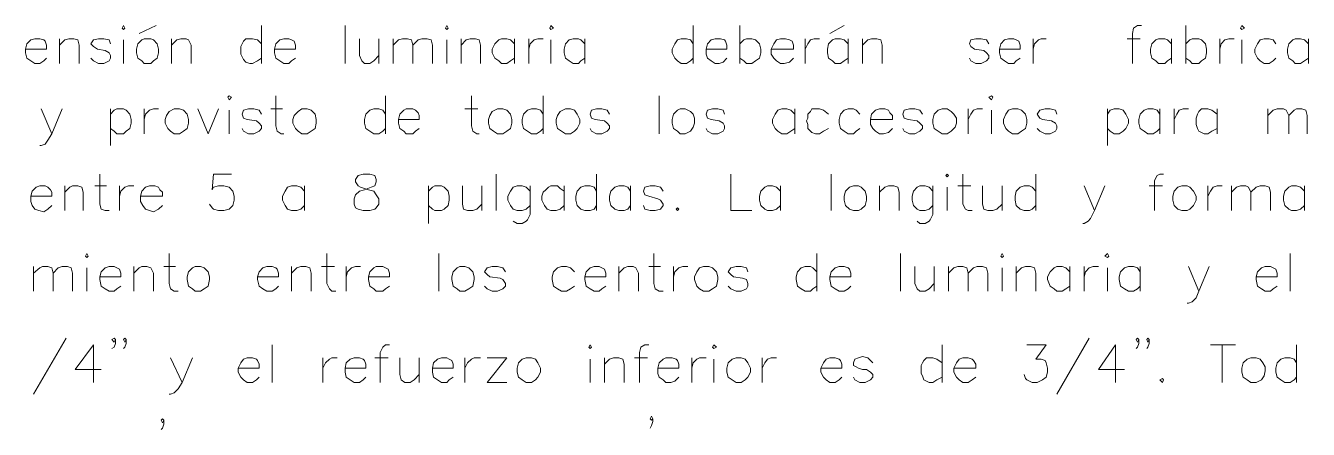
# Model space of a CAD drawing. Extents: x 604418 to 606014, y 1310869 to 1312555.
# Drawn here: x 605482.48 to 605504.5, y 1311072.35 to 1311079.28 of the extents above; entities that cross this region are included whole.
import ezdxf

# ---------------------------------------------------------------- set-up
doc = ezdxf.new("R2010")
doc.units = 0
doc.header["$MEASUREMENT"] = 0
doc.layers.get('0').update_dxf_attribs({"color": 10})

msp = doc.modelspace()

# ---------------------------------------------------------------- linework, layer by layer
at = {"color": 7, "lineweight": 13}
for points in [[(605484.135, 1311079.239), (605484.157, 1311079.217), (605484.18, 1311079.239), (605484.157, 1311079.284), (605484.135, 1311079.239)], [(605484.426, 1311079.15), (605484.717, 1311079.284)], [(605486.53, 1311079.284), (605486.53, 1311078.635)], [(605487.962, 1311079.284), (605487.962, 1311078.635)], [(605489.685, 1311079.239), (605489.707, 1311079.217), (605489.73, 1311079.239), (605489.707, 1311079.284), (605489.685, 1311079.239)], [(605491.475, 1311079.239), (605491.497, 1311079.217), (605491.542, 1311079.239), (605491.497, 1311079.284), (605491.475, 1311079.239)], [(605493.937, 1311079.284), (605493.937, 1311078.635)], [(605494.742, 1311079.284), (605494.742, 1311078.635)], [(605496.286, 1311079.15), (605496.532, 1311079.284)], [(605501.635, 1311079.284), (605501.567, 1311079.284), (605501.5, 1311079.239), (605501.478, 1311079.15), (605501.478, 1311078.635)], [(605502.395, 1311079.284), (605502.395, 1311078.635)], [(605503.335, 1311079.239), (605503.358, 1311079.217), (605503.402, 1311079.239), (605503.358, 1311079.284), (605503.335, 1311079.239)], [(605482.479, 1311078.881), (605482.837, 1311078.881), (605482.837, 1311078.948), (605482.815, 1311079.016), (605482.792, 1311079.038), (605482.725, 1311079.06), (605482.636, 1311079.06), (605482.569, 1311079.038), (605482.501, 1311078.971), (605482.479, 1311078.881), (605482.479, 1311078.814), (605482.501, 1311078.725), (605482.569, 1311078.68), (605482.636, 1311078.635), (605482.725, 1311078.635), (605482.792, 1311078.68), (605482.837, 1311078.725)], [(605483.061, 1311079.06), (605483.061, 1311078.635)], [(605483.061, 1311078.948), (605483.15, 1311079.038), (605483.218, 1311079.06), (605483.307, 1311079.06), (605483.374, 1311079.038), (605483.397, 1311078.948), (605483.397, 1311078.635)], [(605483.934, 1311078.971), (605483.911, 1311079.038), (605483.822, 1311079.06), (605483.732, 1311079.06), (605483.643, 1311079.038), (605483.598, 1311078.971), (605483.643, 1311078.926), (605483.71, 1311078.881), (605483.844, 1311078.859), (605483.911, 1311078.814), (605483.934, 1311078.769), (605483.934, 1311078.725), (605483.911, 1311078.68), (605483.822, 1311078.635), (605483.732, 1311078.635), (605483.643, 1311078.68), (605483.598, 1311078.725)], [(605484.157, 1311079.038), (605484.157, 1311078.635)], [(605484.516, 1311079.06), (605484.471, 1311079.038), (605484.404, 1311078.971), (605484.381, 1311078.881), (605484.381, 1311078.814), (605484.404, 1311078.725), (605484.471, 1311078.68), (605484.516, 1311078.635), (605484.627, 1311078.635), (605484.672, 1311078.68), (605484.739, 1311078.725), (605484.762, 1311078.814), (605484.762, 1311078.881), (605484.739, 1311078.971), (605484.672, 1311079.038), (605484.627, 1311079.06), (605484.516, 1311079.06)], [(605484.985, 1311079.06), (605484.985, 1311078.635)], [(605484.985, 1311078.948), (605485.075, 1311079.038), (605485.142, 1311079.06), (605485.232, 1311079.06), (605485.276, 1311079.038), (605485.321, 1311078.948), (605485.321, 1311078.635)], [(605486.53, 1311078.971), (605486.462, 1311079.038), (605486.373, 1311079.06), (605486.328, 1311079.06), (605486.261, 1311079.06), (605486.216, 1311079.016), (605486.194, 1311078.971), (605486.171, 1311078.926), (605486.171, 1311078.859), (605486.171, 1311078.792), (605486.194, 1311078.747), (605486.216, 1311078.702), (605486.261, 1311078.657), (605486.328, 1311078.635), (605486.373, 1311078.635), (605486.462, 1311078.68), (605486.53, 1311078.725)], [(605486.753, 1311078.881), (605487.111, 1311078.881), (605487.111, 1311078.948), (605487.089, 1311079.016), (605487.044, 1311079.038), (605486.999, 1311079.06), (605486.91, 1311079.06), (605486.843, 1311079.038), (605486.776, 1311078.971), (605486.753, 1311078.881), (605486.753, 1311078.814), (605486.776, 1311078.725), (605486.843, 1311078.68), (605486.91, 1311078.635), (605486.999, 1311078.635), (605487.044, 1311078.68), (605487.111, 1311078.725)], [(605488.208, 1311079.06), (605488.208, 1311078.769), (605488.253, 1311078.68), (605488.297, 1311078.635), (605488.387, 1311078.635), (605488.454, 1311078.68), (605488.544, 1311078.769)], [(605488.544, 1311079.06), (605488.544, 1311078.635)], [(605488.79, 1311079.06), (605488.79, 1311078.635)], [(605488.79, 1311078.948), (605488.879, 1311079.038), (605488.946, 1311079.06), (605489.036, 1311079.06), (605489.103, 1311079.038), (605489.125, 1311078.948), (605489.125, 1311078.635)], [(605489.125, 1311078.948), (605489.215, 1311079.038), (605489.282, 1311079.06), (605489.372, 1311079.06), (605489.439, 1311079.038), (605489.461, 1311078.948), (605489.461, 1311078.635)], [(605489.707, 1311079.038), (605489.707, 1311078.635)], [(605489.953, 1311079.06), (605489.953, 1311078.635)], [(605489.953, 1311078.948), (605490.043, 1311079.038), (605490.11, 1311079.06), (605490.199, 1311079.06), (605490.267, 1311079.038), (605490.289, 1311078.948), (605490.289, 1311078.635)], [(605490.871, 1311078.971), (605490.804, 1311079.038), (605490.737, 1311079.06), (605490.647, 1311079.06), (605490.602, 1311079.038), (605490.535, 1311078.971), (605490.49, 1311078.881), (605490.49, 1311078.814), (605490.535, 1311078.725), (605490.602, 1311078.68), (605490.647, 1311078.635), (605490.737, 1311078.635), (605490.804, 1311078.68), (605490.871, 1311078.725)], [(605490.871, 1311079.06), (605490.871, 1311078.635)], [(605491.117, 1311079.06), (605491.117, 1311078.635)], [(605491.117, 1311078.881), (605491.139, 1311078.971), (605491.206, 1311079.038), (605491.274, 1311079.06), (605491.363, 1311079.06)], [(605491.497, 1311079.038), (605491.497, 1311078.635)], [(605492.079, 1311078.971), (605492.012, 1311079.038), (605491.967, 1311079.06), (605491.878, 1311079.06), (605491.811, 1311079.038), (605491.744, 1311078.971), (605491.721, 1311078.881), (605491.721, 1311078.814), (605491.744, 1311078.725), (605491.811, 1311078.68), (605491.878, 1311078.635), (605491.967, 1311078.635), (605492.012, 1311078.68), (605492.079, 1311078.725)], [(605492.079, 1311079.06), (605492.079, 1311078.635)], [(605493.937, 1311078.971), (605493.892, 1311079.038), (605493.825, 1311079.06), (605493.735, 1311079.06), (605493.668, 1311079.038), (605493.623, 1311078.971), (605493.579, 1311078.881), (605493.579, 1311078.814), (605493.623, 1311078.725), (605493.668, 1311078.68), (605493.735, 1311078.635), (605493.825, 1311078.635), (605493.892, 1311078.68), (605493.937, 1311078.725)], [(605494.16, 1311078.881), (605494.518, 1311078.881), (605494.518, 1311078.948), (605494.496, 1311079.016), (605494.474, 1311079.038), (605494.407, 1311079.06), (605494.317, 1311079.06), (605494.25, 1311079.038), (605494.183, 1311078.971), (605494.16, 1311078.881), (605494.16, 1311078.792), (605494.183, 1311078.725), (605494.25, 1311078.68), (605494.317, 1311078.635), (605494.384, 1311078.635), (605494.451, 1311078.657), (605494.518, 1311078.725)], [(605494.742, 1311078.971), (605494.809, 1311079.038), (605494.854, 1311079.06), (605494.944, 1311079.06), (605495.011, 1311079.038), (605495.078, 1311078.971), (605495.1, 1311078.881), (605495.1, 1311078.814), (605495.078, 1311078.725), (605495.011, 1311078.68), (605494.944, 1311078.635), (605494.854, 1311078.635), (605494.809, 1311078.68), (605494.742, 1311078.725)], [(605495.279, 1311078.881), (605495.66, 1311078.881), (605495.66, 1311078.948), (605495.637, 1311079.016), (605495.593, 1311079.038), (605495.525, 1311079.06), (605495.436, 1311079.06), (605495.369, 1311079.038), (605495.324, 1311078.971), (605495.279, 1311078.881), (605495.279, 1311078.792), (605495.324, 1311078.725), (605495.369, 1311078.68), (605495.436, 1311078.635), (605495.503, 1311078.635), (605495.593, 1311078.657), (605495.66, 1311078.725)], [(605495.861, 1311079.06), (605495.861, 1311078.635)], [(605495.861, 1311078.881), (605495.906, 1311078.971), (605495.951, 1311079.038), (605496.018, 1311079.06), (605496.107, 1311079.06)], [(605496.6, 1311078.971), (605496.532, 1311079.038), (605496.465, 1311079.06), (605496.376, 1311079.06), (605496.331, 1311079.038), (605496.264, 1311078.971), (605496.242, 1311078.881), (605496.242, 1311078.814), (605496.264, 1311078.725), (605496.331, 1311078.68), (605496.376, 1311078.635), (605496.465, 1311078.635), (605496.532, 1311078.68), (605496.6, 1311078.725)], [(605496.6, 1311079.06), (605496.6, 1311078.635)], [(605496.846, 1311079.06), (605496.846, 1311078.635)], [(605496.846, 1311078.948), (605496.935, 1311079.038), (605497.002, 1311079.06), (605497.092, 1311079.06), (605497.159, 1311079.038), (605497.181, 1311078.948), (605497.181, 1311078.635)], [(605499.016, 1311078.971), (605498.972, 1311079.038), (605498.882, 1311079.06), (605498.793, 1311079.06), (605498.703, 1311079.038), (605498.681, 1311078.971), (605498.703, 1311078.926), (605498.77, 1311078.881), (605498.927, 1311078.859), (605498.972, 1311078.814), (605499.016, 1311078.769), (605499.016, 1311078.725), (605498.972, 1311078.68), (605498.882, 1311078.635), (605498.793, 1311078.635), (605498.703, 1311078.68), (605498.681, 1311078.725)], [(605499.195, 1311078.881), (605499.553, 1311078.881), (605499.553, 1311078.948), (605499.531, 1311079.016), (605499.486, 1311079.038), (605499.442, 1311079.06), (605499.352, 1311079.06), (605499.285, 1311079.038), (605499.218, 1311078.971), (605499.195, 1311078.881), (605499.195, 1311078.814), (605499.218, 1311078.725), (605499.285, 1311078.68), (605499.352, 1311078.635), (605499.442, 1311078.635), (605499.486, 1311078.68), (605499.553, 1311078.725)], [(605499.777, 1311079.06), (605499.777, 1311078.635)], [(605499.777, 1311078.881), (605499.8, 1311078.971), (605499.867, 1311079.038), (605499.911, 1311079.06), (605500.001, 1311079.06)], [(605501.388, 1311079.06), (605501.612, 1311079.06)], [(605502.149, 1311078.971), (605502.082, 1311079.038), (605502.037, 1311079.06), (605501.926, 1311079.06), (605501.881, 1311079.038), (605501.814, 1311078.971), (605501.791, 1311078.881), (605501.791, 1311078.814), (605501.814, 1311078.725), (605501.881, 1311078.68), (605501.926, 1311078.635), (605502.037, 1311078.635), (605502.082, 1311078.68), (605502.149, 1311078.725)], [(605502.149, 1311079.06), (605502.149, 1311078.635)], [(605502.395, 1311078.971), (605502.463, 1311079.038), (605502.507, 1311079.06), (605502.619, 1311079.06), (605502.664, 1311079.038), (605502.731, 1311078.971), (605502.753, 1311078.881), (605502.753, 1311078.814), (605502.731, 1311078.725), (605502.664, 1311078.68), (605502.619, 1311078.635), (605502.507, 1311078.635), (605502.463, 1311078.68), (605502.395, 1311078.725)], [(605502.977, 1311079.06), (605502.977, 1311078.635)], [(605502.977, 1311078.881), (605503, 1311078.971), (605503.067, 1311079.038), (605503.134, 1311079.06), (605503.223, 1311079.06)], [(605503.358, 1311079.038), (605503.358, 1311078.635)], [(605503.94, 1311078.971), (605503.895, 1311079.038), (605503.828, 1311079.06), (605503.738, 1311079.06), (605503.671, 1311079.038), (605503.626, 1311078.971), (605503.581, 1311078.881), (605503.581, 1311078.814), (605503.626, 1311078.725), (605503.671, 1311078.68), (605503.738, 1311078.635), (605503.828, 1311078.635), (605503.895, 1311078.68), (605503.94, 1311078.725)], [(605504.499, 1311078.971), (605504.432, 1311079.038), (605504.365, 1311079.06), (605504.275, 1311079.06), (605504.23, 1311079.038), (605504.163, 1311078.971), (605504.141, 1311078.881), (605504.141, 1311078.814), (605504.163, 1311078.725), (605504.23, 1311078.68), (605504.275, 1311078.635), (605504.365, 1311078.635), (605504.432, 1311078.68), (605504.499, 1311078.725)], [(605504.499, 1311079.06), (605504.499, 1311078.635)], [(605485.948, 1311078.053), (605485.97, 1311078.009), (605486.015, 1311078.053), (605485.97, 1311078.076), (605485.948, 1311078.053)], [(605486.776, 1311078.076), (605486.776, 1311077.561), (605486.798, 1311077.471), (605486.865, 1311077.427), (605486.91, 1311077.427)], [(605488.655, 1311078.076), (605488.655, 1311077.427)], [(605490.132, 1311078.076), (605490.132, 1311077.561), (605490.155, 1311077.471), (605490.222, 1311077.427), (605490.267, 1311077.427)], [(605491.363, 1311078.076), (605491.363, 1311077.427)], [(605493.355, 1311078.076), (605493.355, 1311077.427)], [(605499.016, 1311078.053), (605499.061, 1311078.009), (605499.084, 1311078.053), (605499.061, 1311078.076), (605499.016, 1311078.053)], [(605482.748, 1311077.852), (605482.927, 1311077.427), (605483.106, 1311077.852)], [(605483.934, 1311077.852), (605483.934, 1311077.225)], [(605483.934, 1311077.762), (605484.001, 1311077.83), (605484.046, 1311077.852), (605484.157, 1311077.852), (605484.202, 1311077.83), (605484.269, 1311077.762), (605484.292, 1311077.673), (605484.292, 1311077.606), (605484.269, 1311077.516), (605484.202, 1311077.471), (605484.157, 1311077.427), (605484.046, 1311077.427), (605484.001, 1311077.471), (605483.934, 1311077.516)], [(605484.516, 1311077.852), (605484.516, 1311077.427)], [(605484.516, 1311077.673), (605484.538, 1311077.762), (605484.605, 1311077.83), (605484.672, 1311077.852), (605484.762, 1311077.852)], [(605485.03, 1311077.852), (605484.941, 1311077.807), (605484.896, 1311077.74), (605484.874, 1311077.673), (605484.874, 1311077.606), (605484.918, 1311077.516), (605484.963, 1311077.471), (605485.03, 1311077.427), (605485.12, 1311077.427), (605485.187, 1311077.471), (605485.254, 1311077.516), (605485.276, 1311077.606), (605485.276, 1311077.673), (605485.254, 1311077.762), (605485.187, 1311077.83), (605485.12, 1311077.852), (605485.03, 1311077.852)], [(605485.433, 1311077.852), (605485.612, 1311077.427), (605485.791, 1311077.852)], [(605486.53, 1311077.762), (605486.485, 1311077.83), (605486.395, 1311077.852), (605486.306, 1311077.852), (605486.216, 1311077.83), (605486.194, 1311077.762), (605486.216, 1311077.695), (605486.283, 1311077.673), (605486.44, 1311077.65), (605486.485, 1311077.606), (605486.53, 1311077.561), (605486.53, 1311077.516), (605486.485, 1311077.471), (605486.395, 1311077.427), (605486.306, 1311077.427), (605486.216, 1311077.471), (605486.194, 1311077.516)], [(605486.686, 1311077.852), (605486.888, 1311077.852)], [(605487.223, 1311077.852), (605487.156, 1311077.807), (605487.089, 1311077.74), (605487.067, 1311077.673), (605487.067, 1311077.606), (605487.111, 1311077.516), (605487.156, 1311077.471), (605487.223, 1311077.427), (605487.313, 1311077.427), (605487.38, 1311077.471), (605487.447, 1311077.516), (605487.469, 1311077.606), (605487.469, 1311077.673), (605487.447, 1311077.762), (605487.38, 1311077.83), (605487.313, 1311077.852), (605487.223, 1311077.852)], [(605488.655, 1311077.762), (605488.611, 1311077.83), (605488.544, 1311077.852), (605488.454, 1311077.852), (605488.387, 1311077.83), (605488.32, 1311077.762), (605488.297, 1311077.673), (605488.297, 1311077.606), (605488.32, 1311077.516), (605488.387, 1311077.471), (605488.454, 1311077.427), (605488.544, 1311077.427), (605488.611, 1311077.471), (605488.655, 1311077.516)], [(605488.879, 1311077.673), (605489.237, 1311077.673), (605489.237, 1311077.74), (605489.215, 1311077.785), (605489.17, 1311077.83), (605489.125, 1311077.852), (605489.013, 1311077.852), (605488.969, 1311077.83), (605488.902, 1311077.762), (605488.879, 1311077.673), (605488.879, 1311077.606), (605488.902, 1311077.516), (605488.969, 1311077.471), (605489.013, 1311077.427), (605489.125, 1311077.427), (605489.17, 1311077.471), (605489.237, 1311077.516)], [(605490.02, 1311077.852), (605490.244, 1311077.852)], [(605490.58, 1311077.852), (605490.49, 1311077.807), (605490.446, 1311077.74), (605490.423, 1311077.673), (605490.423, 1311077.606), (605490.446, 1311077.516), (605490.513, 1311077.471), (605490.58, 1311077.427), (605490.669, 1311077.427), (605490.737, 1311077.471), (605490.804, 1311077.516), (605490.826, 1311077.606), (605490.826, 1311077.673), (605490.804, 1311077.762), (605490.737, 1311077.83), (605490.669, 1311077.852), (605490.58, 1311077.852)], [(605491.363, 1311077.762), (605491.318, 1311077.83), (605491.251, 1311077.852), (605491.162, 1311077.852), (605491.095, 1311077.83), (605491.027, 1311077.762), (605491.005, 1311077.673), (605491.005, 1311077.606), (605491.027, 1311077.516), (605491.095, 1311077.471), (605491.162, 1311077.427), (605491.251, 1311077.427), (605491.318, 1311077.471), (605491.363, 1311077.516)], [(605491.744, 1311077.852), (605491.654, 1311077.807), (605491.609, 1311077.74), (605491.587, 1311077.673), (605491.587, 1311077.606), (605491.609, 1311077.516), (605491.676, 1311077.471), (605491.744, 1311077.427), (605491.833, 1311077.427), (605491.9, 1311077.471), (605491.945, 1311077.516), (605491.99, 1311077.606), (605491.99, 1311077.673), (605491.945, 1311077.762), (605491.9, 1311077.83), (605491.833, 1311077.852), (605491.744, 1311077.852)], [(605492.504, 1311077.762), (605492.46, 1311077.83), (605492.37, 1311077.852), (605492.281, 1311077.852), (605492.191, 1311077.83), (605492.169, 1311077.762), (605492.191, 1311077.695), (605492.258, 1311077.673), (605492.415, 1311077.65), (605492.46, 1311077.606), (605492.504, 1311077.561), (605492.504, 1311077.516), (605492.46, 1311077.471), (605492.37, 1311077.427), (605492.281, 1311077.427), (605492.191, 1311077.471), (605492.169, 1311077.516)], [(605493.713, 1311077.852), (605493.668, 1311077.83), (605493.601, 1311077.762), (605493.579, 1311077.673), (605493.579, 1311077.606), (605493.601, 1311077.516), (605493.668, 1311077.471), (605493.713, 1311077.427), (605493.802, 1311077.427), (605493.892, 1311077.471), (605493.937, 1311077.539), (605493.959, 1311077.606), (605493.959, 1311077.695), (605493.937, 1311077.762), (605493.892, 1311077.807), (605493.802, 1311077.852), (605493.713, 1311077.852)], [(605494.474, 1311077.762), (605494.451, 1311077.83), (605494.362, 1311077.852), (605494.272, 1311077.852), (605494.183, 1311077.83), (605494.16, 1311077.762), (605494.183, 1311077.695), (605494.25, 1311077.673), (605494.384, 1311077.65), (605494.451, 1311077.606), (605494.474, 1311077.561), (605494.474, 1311077.516), (605494.451, 1311077.471), (605494.362, 1311077.427), (605494.272, 1311077.427), (605494.183, 1311077.471), (605494.16, 1311077.516)], [(605495.682, 1311077.762), (605495.615, 1311077.83), (605495.548, 1311077.852), (605495.458, 1311077.852), (605495.391, 1311077.83), (605495.346, 1311077.762), (605495.302, 1311077.673), (605495.302, 1311077.606), (605495.346, 1311077.516), (605495.391, 1311077.471), (605495.458, 1311077.427), (605495.548, 1311077.427), (605495.615, 1311077.471), (605495.682, 1311077.516)], [(605495.682, 1311077.852), (605495.682, 1311077.427)], [(605496.264, 1311077.762), (605496.174, 1311077.83), (605496.107, 1311077.852), (605496.04, 1311077.852), (605495.973, 1311077.852), (605495.951, 1311077.807), (605495.906, 1311077.762), (605495.906, 1311077.695), (605495.883, 1311077.65), (605495.906, 1311077.583), (605495.906, 1311077.516), (605495.951, 1311077.471), (605495.973, 1311077.449), (605496.04, 1311077.427), (605496.107, 1311077.427), (605496.174, 1311077.471), (605496.264, 1311077.516)], [(605496.801, 1311077.762), (605496.734, 1311077.83), (605496.689, 1311077.852), (605496.6, 1311077.852), (605496.532, 1311077.83), (605496.465, 1311077.762), (605496.443, 1311077.673), (605496.443, 1311077.606), (605496.465, 1311077.516), (605496.532, 1311077.471), (605496.6, 1311077.427), (605496.689, 1311077.427), (605496.734, 1311077.471), (605496.801, 1311077.516)], [(605496.98, 1311077.673), (605497.36, 1311077.673), (605497.36, 1311077.74), (605497.316, 1311077.785), (605497.293, 1311077.83), (605497.226, 1311077.852), (605497.137, 1311077.852), (605497.07, 1311077.83), (605497.002, 1311077.762), (605496.98, 1311077.673), (605496.98, 1311077.583), (605497.025, 1311077.516), (605497.07, 1311077.471), (605497.137, 1311077.427), (605497.204, 1311077.427), (605497.293, 1311077.449), (605497.36, 1311077.516)], [(605497.875, 1311077.762), (605497.83, 1311077.83), (605497.741, 1311077.852), (605497.651, 1311077.852), (605497.562, 1311077.83), (605497.539, 1311077.762), (605497.562, 1311077.695), (605497.629, 1311077.673), (605497.786, 1311077.65), (605497.83, 1311077.606), (605497.875, 1311077.561), (605497.875, 1311077.516), (605497.83, 1311077.471), (605497.741, 1311077.427), (605497.651, 1311077.427), (605497.562, 1311077.471), (605497.539, 1311077.516)], [(605498.211, 1311077.852), (605498.144, 1311077.83), (605498.077, 1311077.762), (605498.054, 1311077.673), (605498.054, 1311077.606), (605498.077, 1311077.516), (605498.144, 1311077.471), (605498.211, 1311077.427), (605498.3, 1311077.427), (605498.367, 1311077.471), (605498.435, 1311077.539), (605498.457, 1311077.606), (605498.457, 1311077.695), (605498.412, 1311077.762), (605498.367, 1311077.807), (605498.3, 1311077.852), (605498.211, 1311077.852)], [(605498.658, 1311077.852), (605498.658, 1311077.427)], [(605498.658, 1311077.673), (605498.703, 1311077.762), (605498.748, 1311077.83), (605498.815, 1311077.852), (605498.904, 1311077.852)], [(605499.419, 1311077.852), (605499.352, 1311077.83), (605499.307, 1311077.762), (605499.263, 1311077.673), (605499.263, 1311077.606), (605499.307, 1311077.516), (605499.352, 1311077.471), (605499.419, 1311077.427), (605499.509, 1311077.427), (605499.576, 1311077.471), (605499.643, 1311077.516), (605499.665, 1311077.606), (605499.665, 1311077.673), (605499.643, 1311077.762), (605499.576, 1311077.83), (605499.509, 1311077.852), (605499.419, 1311077.852)], [(605500.18, 1311077.762), (605500.158, 1311077.83), (605500.068, 1311077.852), (605499.979, 1311077.852), (605499.889, 1311077.83), (605499.844, 1311077.762), (605499.889, 1311077.695), (605499.934, 1311077.673), (605500.091, 1311077.65), (605500.158, 1311077.606), (605500.18, 1311077.561), (605500.18, 1311077.516), (605500.158, 1311077.471), (605500.068, 1311077.427), (605499.979, 1311077.427), (605499.889, 1311077.471), (605499.844, 1311077.516)], [(605501.053, 1311077.852), (605501.053, 1311077.225)], [(605501.053, 1311077.762), (605501.098, 1311077.83), (605501.165, 1311077.852), (605501.254, 1311077.852), (605501.321, 1311077.83), (605501.366, 1311077.762), (605501.411, 1311077.673), (605501.411, 1311077.606), (605501.366, 1311077.516), (605501.321, 1311077.471), (605501.254, 1311077.427), (605501.165, 1311077.427), (605501.098, 1311077.471), (605501.053, 1311077.516)], [(605501.948, 1311077.762), (605501.903, 1311077.83), (605501.836, 1311077.852), (605501.746, 1311077.852), (605501.679, 1311077.83), (605501.612, 1311077.762), (605501.59, 1311077.673), (605501.59, 1311077.606), (605501.612, 1311077.516), (605501.679, 1311077.471), (605501.746, 1311077.427), (605501.836, 1311077.427), (605501.903, 1311077.471), (605501.948, 1311077.516)], [(605501.948, 1311077.852), (605501.948, 1311077.427)], [(605502.194, 1311077.852), (605502.194, 1311077.427)], [(605502.194, 1311077.673), (605502.239, 1311077.762), (605502.284, 1311077.83), (605502.351, 1311077.852), (605502.44, 1311077.852)], [(605502.933, 1311077.762), (605502.843, 1311077.83), (605502.776, 1311077.852), (605502.709, 1311077.852), (605502.664, 1311077.852), (605502.619, 1311077.807), (605502.597, 1311077.762), (605502.574, 1311077.695), (605502.574, 1311077.65), (605502.574, 1311077.583), (605502.597, 1311077.516), (605502.619, 1311077.471), (605502.664, 1311077.449), (605502.709, 1311077.427), (605502.776, 1311077.427), (605502.843, 1311077.471), (605502.933, 1311077.516)], [(605502.933, 1311077.852), (605502.933, 1311077.427)], [(605503.805, 1311077.852), (605503.805, 1311077.427)], [(605503.805, 1311077.74), (605503.895, 1311077.83), (605503.962, 1311077.852), (605504.074, 1311077.852), (605504.119, 1311077.83), (605504.163, 1311077.74), (605504.163, 1311077.427)], [(605504.163, 1311077.74), (605504.253, 1311077.83), (605504.298, 1311077.852), (605504.387, 1311077.852), (605504.454, 1311077.83), (605504.477, 1311077.74), (605504.477, 1311077.427)], [(605485.97, 1311077.83), (605485.97, 1311077.427)], [(605499.061, 1311077.83), (605499.061, 1311077.427)], [(605482.927, 1311077.427), (605482.86, 1311077.315), (605482.815, 1311077.248), (605482.748, 1311077.225), (605482.725, 1311077.225)], [(605483.755, 1311076.733), (605483.755, 1311076.218), (605483.777, 1311076.129), (605483.844, 1311076.106), (605483.911, 1311076.106)], [(605486.015, 1311076.733), (605485.702, 1311076.733), (605485.679, 1311076.464), (605485.702, 1311076.509), (605485.791, 1311076.532), (605485.881, 1311076.532), (605485.97, 1311076.509), (605486.037, 1311076.442), (605486.06, 1311076.353), (605486.06, 1311076.285), (605486.037, 1311076.196), (605485.97, 1311076.129), (605485.881, 1311076.106), (605485.791, 1311076.106), (605485.702, 1311076.129), (605485.679, 1311076.151), (605485.634, 1311076.218)], [(605488.275, 1311076.733), (605488.185, 1311076.711), (605488.141, 1311076.643), (605488.141, 1311076.599), (605488.185, 1311076.532), (605488.23, 1311076.509), (605488.364, 1311076.464), (605488.454, 1311076.442), (605488.499, 1311076.375), (605488.544, 1311076.308), (605488.544, 1311076.218), (605488.499, 1311076.151), (605488.476, 1311076.129), (605488.387, 1311076.106), (605488.275, 1311076.106), (605488.185, 1311076.129), (605488.141, 1311076.151), (605488.118, 1311076.218), (605488.118, 1311076.308), (605488.141, 1311076.375), (605488.208, 1311076.442), (605488.297, 1311076.464), (605488.409, 1311076.509), (605488.476, 1311076.532), (605488.499, 1311076.599), (605488.499, 1311076.643), (605488.476, 1311076.711), (605488.387, 1311076.733), (605488.275, 1311076.733)], [(605490.558, 1311076.733), (605490.558, 1311076.106)], [(605492.281, 1311076.733), (605492.281, 1311076.106)], [(605494.586, 1311076.733), (605494.586, 1311076.106), (605494.944, 1311076.106)], [(605496.309, 1311076.733), (605496.309, 1311076.106)], [(605498.278, 1311076.711), (605498.3, 1311076.688), (605498.323, 1311076.711), (605498.3, 1311076.733), (605498.278, 1311076.711)], [(605498.569, 1311076.733), (605498.569, 1311076.218), (605498.614, 1311076.129), (605498.658, 1311076.106), (605498.725, 1311076.106)], [(605499.822, 1311076.733), (605499.822, 1311076.106)], [(605502.015, 1311076.733), (605501.948, 1311076.733), (605501.903, 1311076.711), (605501.858, 1311076.621), (605501.858, 1311076.106)], [(605482.569, 1311076.353), (605482.927, 1311076.353), (605482.927, 1311076.42), (605482.904, 1311076.464), (605482.86, 1311076.509), (605482.815, 1311076.532), (605482.725, 1311076.532), (605482.658, 1311076.509), (605482.591, 1311076.442), (605482.569, 1311076.353), (605482.569, 1311076.263), (605482.591, 1311076.196), (605482.636, 1311076.129), (605482.703, 1311076.106), (605482.792, 1311076.084), (605482.86, 1311076.129), (605482.927, 1311076.196)], [(605483.15, 1311076.532), (605483.15, 1311076.106)], [(605483.15, 1311076.42), (605483.24, 1311076.509), (605483.285, 1311076.532), (605483.374, 1311076.532), (605483.441, 1311076.509), (605483.464, 1311076.42), (605483.464, 1311076.106)], [(605483.665, 1311076.532), (605483.867, 1311076.532)], [(605484.09, 1311076.532), (605484.09, 1311076.106)], [(605484.09, 1311076.353), (605484.113, 1311076.442), (605484.18, 1311076.509), (605484.247, 1311076.532), (605484.336, 1311076.532)], [(605484.448, 1311076.353), (605484.829, 1311076.353), (605484.829, 1311076.42), (605484.784, 1311076.464), (605484.762, 1311076.509), (605484.695, 1311076.532), (605484.605, 1311076.532), (605484.538, 1311076.509), (605484.471, 1311076.442), (605484.448, 1311076.353), (605484.448, 1311076.263), (605484.493, 1311076.196), (605484.538, 1311076.129), (605484.605, 1311076.106), (605484.672, 1311076.084), (605484.762, 1311076.129), (605484.829, 1311076.196)], [(605487.268, 1311076.442), (605487.201, 1311076.509), (605487.134, 1311076.532), (605487.044, 1311076.532), (605486.977, 1311076.509), (605486.932, 1311076.442), (605486.888, 1311076.353), (605486.888, 1311076.285), (605486.932, 1311076.196), (605486.977, 1311076.129), (605487.044, 1311076.106), (605487.134, 1311076.106), (605487.201, 1311076.129), (605487.268, 1311076.196)], [(605487.268, 1311076.532), (605487.268, 1311076.106)], [(605489.394, 1311076.532), (605489.394, 1311075.883)], [(605489.394, 1311076.442), (605489.461, 1311076.509), (605489.506, 1311076.532), (605489.618, 1311076.532), (605489.662, 1311076.509), (605489.73, 1311076.442), (605489.752, 1311076.353), (605489.752, 1311076.285), (605489.73, 1311076.196), (605489.662, 1311076.129), (605489.618, 1311076.106), (605489.506, 1311076.106), (605489.461, 1311076.129), (605489.394, 1311076.196)], [(605489.976, 1311076.532), (605489.976, 1311076.218), (605489.998, 1311076.129), (605490.065, 1311076.106), (605490.155, 1311076.106), (605490.222, 1311076.129), (605490.311, 1311076.218)], [(605490.311, 1311076.532), (605490.311, 1311076.106)], [(605491.139, 1311076.442), (605491.072, 1311076.509), (605491.005, 1311076.532), (605490.916, 1311076.532), (605490.848, 1311076.509), (605490.804, 1311076.442), (605490.759, 1311076.353), (605490.759, 1311076.285), (605490.804, 1311076.196), (605490.848, 1311076.129), (605490.916, 1311076.106), (605491.005, 1311076.106), (605491.072, 1311076.129), (605491.139, 1311076.196)], [(605491.139, 1311076.532), (605491.139, 1311076.039), (605491.095, 1311075.95), (605491.072, 1311075.927), (605491.005, 1311075.883), (605490.916, 1311075.883), (605490.848, 1311075.927)], [(605491.721, 1311076.442), (605491.654, 1311076.487), (605491.609, 1311076.532), (605491.542, 1311076.532), (605491.497, 1311076.532), (605491.453, 1311076.509), (605491.408, 1311076.464), (605491.363, 1311076.42), (605491.341, 1311076.353), (605491.341, 1311076.285), (605491.386, 1311076.196), (605491.43, 1311076.129), (605491.497, 1311076.106), (605491.587, 1311076.106), (605491.654, 1311076.129), (605491.721, 1311076.196)], [(605491.721, 1311076.532), (605491.721, 1311076.106)], [(605492.281, 1311076.442), (605492.236, 1311076.509), (605492.169, 1311076.532), (605492.079, 1311076.532), (605492.012, 1311076.509), (605491.945, 1311076.442), (605491.923, 1311076.353), (605491.923, 1311076.285), (605491.945, 1311076.196), (605492.012, 1311076.129), (605492.079, 1311076.106), (605492.169, 1311076.106), (605492.236, 1311076.129), (605492.281, 1311076.196)], [(605492.862, 1311076.442), (605492.818, 1311076.509), (605492.751, 1311076.532), (605492.661, 1311076.532), (605492.594, 1311076.509), (605492.527, 1311076.442), (605492.504, 1311076.353), (605492.504, 1311076.285), (605492.527, 1311076.196), (605492.594, 1311076.129), (605492.661, 1311076.106), (605492.751, 1311076.106), (605492.818, 1311076.129), (605492.862, 1311076.196)], [(605492.862, 1311076.532), (605492.862, 1311076.106)], [(605493.422, 1311076.442), (605493.377, 1311076.509), (605493.288, 1311076.532), (605493.198, 1311076.532), (605493.109, 1311076.509), (605493.086, 1311076.442), (605493.109, 1311076.375), (605493.176, 1311076.353), (605493.332, 1311076.308), (605493.377, 1311076.285), (605493.422, 1311076.218), (605493.422, 1311076.196), (605493.377, 1311076.129), (605493.288, 1311076.106), (605493.198, 1311076.106), (605493.109, 1311076.129), (605493.086, 1311076.196)], [(605495.436, 1311076.442), (605495.369, 1311076.509), (605495.302, 1311076.532), (605495.212, 1311076.532), (605495.167, 1311076.509), (605495.1, 1311076.442), (605495.078, 1311076.353), (605495.078, 1311076.285), (605495.1, 1311076.196), (605495.167, 1311076.129), (605495.212, 1311076.106), (605495.302, 1311076.106), (605495.369, 1311076.129), (605495.436, 1311076.196)], [(605495.436, 1311076.532), (605495.436, 1311076.106)], [(605496.689, 1311076.532), (605496.622, 1311076.509), (605496.555, 1311076.442), (605496.532, 1311076.353), (605496.532, 1311076.285), (605496.555, 1311076.196), (605496.622, 1311076.129), (605496.689, 1311076.106), (605496.779, 1311076.106), (605496.823, 1311076.129), (605496.89, 1311076.196), (605496.913, 1311076.285), (605496.913, 1311076.353), (605496.89, 1311076.442), (605496.823, 1311076.509), (605496.779, 1311076.532), (605496.689, 1311076.532)], [(605497.137, 1311076.532), (605497.137, 1311076.106)], [(605497.137, 1311076.42), (605497.226, 1311076.509), (605497.293, 1311076.532), (605497.383, 1311076.532), (605497.45, 1311076.509), (605497.472, 1311076.42), (605497.472, 1311076.106)], [(605498.054, 1311076.442), (605497.987, 1311076.509), (605497.92, 1311076.532), (605497.83, 1311076.532), (605497.786, 1311076.509), (605497.718, 1311076.442), (605497.696, 1311076.353), (605497.696, 1311076.285), (605497.718, 1311076.196), (605497.786, 1311076.129), (605497.83, 1311076.106), (605497.92, 1311076.106), (605497.987, 1311076.129), (605498.054, 1311076.196)], [(605498.054, 1311076.532), (605498.054, 1311076.039), (605498.009, 1311075.95), (605497.987, 1311075.927), (605497.92, 1311075.883), (605497.83, 1311075.883), (605497.786, 1311075.927)], [(605498.479, 1311076.532), (605498.703, 1311076.532)], [(605498.904, 1311076.532), (605498.904, 1311076.218), (605498.927, 1311076.129), (605498.994, 1311076.106), (605499.084, 1311076.106), (605499.151, 1311076.129), (605499.24, 1311076.218)], [(605499.24, 1311076.532), (605499.24, 1311076.106)], [(605499.822, 1311076.442), (605499.755, 1311076.509), (605499.71, 1311076.532), (605499.621, 1311076.532), (605499.553, 1311076.509), (605499.486, 1311076.442), (605499.464, 1311076.353), (605499.464, 1311076.285), (605499.486, 1311076.196), (605499.553, 1311076.129), (605499.621, 1311076.106), (605499.71, 1311076.106), (605499.755, 1311076.129), (605499.822, 1311076.196)], [(605500.65, 1311076.532), (605500.829, 1311076.106), (605501.008, 1311076.532)], [(605501.769, 1311076.532), (605501.993, 1311076.532)], [(605502.328, 1311076.532), (605502.261, 1311076.509), (605502.194, 1311076.442), (605502.172, 1311076.353), (605502.172, 1311076.285), (605502.194, 1311076.196), (605502.261, 1311076.129), (605502.328, 1311076.106), (605502.418, 1311076.106), (605502.463, 1311076.129), (605502.53, 1311076.196), (605502.574, 1311076.285), (605502.574, 1311076.353), (605502.53, 1311076.442), (605502.463, 1311076.509), (605502.418, 1311076.532), (605502.328, 1311076.532)], [(605502.776, 1311076.532), (605502.776, 1311076.106)], [(605502.776, 1311076.353), (605502.821, 1311076.442), (605502.865, 1311076.509), (605502.933, 1311076.532), (605503.022, 1311076.532)], [(605503.179, 1311076.532), (605503.179, 1311076.106)], [(605503.179, 1311076.42), (605503.268, 1311076.509), (605503.335, 1311076.532), (605503.425, 1311076.532), (605503.47, 1311076.509), (605503.514, 1311076.42), (605503.514, 1311076.106)], [(605503.514, 1311076.42), (605503.604, 1311076.509), (605503.671, 1311076.532), (605503.76, 1311076.532), (605503.828, 1311076.509), (605503.85, 1311076.42), (605503.85, 1311076.106)], [(605504.432, 1311076.442), (605504.365, 1311076.509), (605504.298, 1311076.532), (605504.208, 1311076.532), (605504.163, 1311076.509), (605504.096, 1311076.442), (605504.074, 1311076.353), (605504.074, 1311076.285), (605504.096, 1311076.196), (605504.163, 1311076.129), (605504.208, 1311076.106), (605504.298, 1311076.106), (605504.365, 1311076.129), (605504.432, 1311076.196)], [(605504.432, 1311076.532), (605504.432, 1311076.106)], [(605498.3, 1311076.509), (605498.3, 1311076.106)], [(605493.668, 1311076.151), (605493.646, 1311076.129), (605493.668, 1311076.106), (605493.69, 1311076.129), (605493.668, 1311076.151)], [(605500.829, 1311076.106), (605500.762, 1311075.972), (605500.717, 1311075.927), (605500.65, 1311075.883), (605500.628, 1311075.883)], [(605483.508, 1311075.323), (605483.531, 1311075.301), (605483.553, 1311075.323), (605483.531, 1311075.368), (605483.508, 1311075.323)], [(605484.941, 1311075.368), (605484.941, 1311074.853), (605484.963, 1311074.764), (605485.03, 1311074.719), (605485.097, 1311074.719)], [(605487.648, 1311075.368), (605487.648, 1311074.853), (605487.693, 1311074.764), (605487.738, 1311074.719), (605487.805, 1311074.719)], [(605489.573, 1311075.368), (605489.573, 1311074.719)], [(605493.265, 1311075.368), (605493.265, 1311074.853), (605493.288, 1311074.764), (605493.355, 1311074.719), (605493.422, 1311074.719)], [(605496.062, 1311075.368), (605496.062, 1311074.719)], [(605497.495, 1311075.368), (605497.495, 1311074.719)], [(605499.218, 1311075.323), (605499.24, 1311075.301), (605499.263, 1311075.323), (605499.24, 1311075.368), (605499.218, 1311075.323)], [(605501.008, 1311075.323), (605501.053, 1311075.301), (605501.075, 1311075.323), (605501.053, 1311075.368), (605501.008, 1311075.323)], [(605504.186, 1311075.368), (605504.186, 1311074.719)], [(605482.613, 1311075.144), (605482.613, 1311074.719)], [(605482.613, 1311075.032), (605482.725, 1311075.122), (605482.77, 1311075.144), (605482.86, 1311075.144), (605482.927, 1311075.122), (605482.949, 1311075.032), (605482.949, 1311074.719)], [(605482.949, 1311075.032), (605483.039, 1311075.122), (605483.106, 1311075.144), (605483.195, 1311075.144), (605483.262, 1311075.122), (605483.285, 1311075.032), (605483.285, 1311074.719)], [(605483.531, 1311075.122), (605483.531, 1311074.719)], [(605483.755, 1311074.965), (605484.113, 1311074.965), (605484.113, 1311075.032), (605484.09, 1311075.099), (605484.046, 1311075.122), (605484.001, 1311075.144), (605483.911, 1311075.144), (605483.844, 1311075.122), (605483.777, 1311075.055), (605483.755, 1311074.965), (605483.755, 1311074.92), (605483.777, 1311074.808), (605483.844, 1311074.764), (605483.911, 1311074.719), (605484.001, 1311074.719), (605484.046, 1311074.764), (605484.113, 1311074.808)], [(605484.336, 1311075.144), (605484.336, 1311074.719)], [(605484.336, 1311075.032), (605484.426, 1311075.122), (605484.471, 1311075.144), (605484.56, 1311075.144), (605484.627, 1311075.122), (605484.672, 1311075.032), (605484.672, 1311074.719)], [(605484.851, 1311075.144), (605485.053, 1311075.144)], [(605485.388, 1311075.144), (605485.343, 1311075.122), (605485.276, 1311075.055), (605485.254, 1311074.965), (605485.254, 1311074.92), (605485.276, 1311074.808), (605485.343, 1311074.764), (605485.388, 1311074.719), (605485.478, 1311074.719), (605485.545, 1311074.764), (605485.612, 1311074.808), (605485.634, 1311074.92), (605485.634, 1311074.965), (605485.612, 1311075.055), (605485.545, 1311075.122), (605485.478, 1311075.144), (605485.388, 1311075.144)], [(605486.462, 1311074.965), (605486.82, 1311074.965), (605486.82, 1311075.032), (605486.798, 1311075.099), (605486.776, 1311075.122), (605486.709, 1311075.144), (605486.619, 1311075.144), (605486.552, 1311075.122), (605486.485, 1311075.055), (605486.462, 1311074.965), (605486.462, 1311074.92), (605486.485, 1311074.808), (605486.552, 1311074.764), (605486.619, 1311074.719), (605486.709, 1311074.719), (605486.776, 1311074.764), (605486.82, 1311074.808)], [(605487.044, 1311075.144), (605487.044, 1311074.719)], [(605487.044, 1311075.032), (605487.134, 1311075.122), (605487.201, 1311075.144), (605487.29, 1311075.144), (605487.357, 1311075.122), (605487.38, 1311075.032), (605487.38, 1311074.719)], [(605487.559, 1311075.144), (605487.783, 1311075.144)], [(605487.984, 1311075.144), (605487.984, 1311074.719)], [(605487.984, 1311074.965), (605488.006, 1311075.055), (605488.074, 1311075.122), (605488.141, 1311075.144), (605488.23, 1311075.144)], [(605488.364, 1311074.965), (605488.723, 1311074.965), (605488.723, 1311075.032), (605488.7, 1311075.099), (605488.655, 1311075.122), (605488.611, 1311075.144), (605488.499, 1311075.144), (605488.454, 1311075.122), (605488.387, 1311075.055), (605488.364, 1311074.965), (605488.364, 1311074.92), (605488.387, 1311074.808), (605488.454, 1311074.764), (605488.499, 1311074.719), (605488.611, 1311074.719), (605488.655, 1311074.764), (605488.723, 1311074.808)], [(605489.931, 1311075.144), (605489.886, 1311075.122), (605489.819, 1311075.055), (605489.797, 1311074.965), (605489.797, 1311074.92), (605489.819, 1311074.808), (605489.886, 1311074.764), (605489.931, 1311074.719), (605490.02, 1311074.719), (605490.088, 1311074.764), (605490.155, 1311074.808), (605490.177, 1311074.92), (605490.177, 1311074.965), (605490.155, 1311075.055), (605490.088, 1311075.122), (605490.02, 1311075.144), (605489.931, 1311075.144)], [(605490.714, 1311075.055), (605490.669, 1311075.122), (605490.58, 1311075.144), (605490.49, 1311075.144), (605490.401, 1311075.122), (605490.356, 1311075.055), (605490.401, 1311075.01), (605490.446, 1311074.965), (605490.625, 1311074.943), (605490.669, 1311074.92), (605490.714, 1311074.853), (605490.714, 1311074.808), (605490.669, 1311074.764), (605490.58, 1311074.719), (605490.49, 1311074.719), (605490.401, 1311074.764), (605490.356, 1311074.808)], [(605491.9, 1311075.055), (605491.833, 1311075.122), (605491.766, 1311075.144), (605491.676, 1311075.144), (605491.609, 1311075.122), (605491.542, 1311075.055), (605491.52, 1311074.965), (605491.52, 1311074.92), (605491.542, 1311074.808), (605491.609, 1311074.764), (605491.676, 1311074.719), (605491.766, 1311074.719), (605491.833, 1311074.764), (605491.9, 1311074.808)], [(605492.079, 1311074.965), (605492.437, 1311074.965), (605492.437, 1311075.032), (605492.415, 1311075.099), (605492.37, 1311075.122), (605492.325, 1311075.144), (605492.236, 1311075.144), (605492.169, 1311075.122), (605492.102, 1311075.055), (605492.079, 1311074.965), (605492.079, 1311074.92), (605492.102, 1311074.808), (605492.169, 1311074.764), (605492.236, 1311074.719), (605492.325, 1311074.719), (605492.37, 1311074.764), (605492.437, 1311074.808)], [(605492.661, 1311075.144), (605492.661, 1311074.719)], [(605492.661, 1311075.032), (605492.751, 1311075.122), (605492.818, 1311075.144), (605492.907, 1311075.144), (605492.952, 1311075.122), (605492.997, 1311075.032), (605492.997, 1311074.719)], [(605493.176, 1311075.144), (605493.377, 1311075.144)], [(605493.601, 1311075.144), (605493.601, 1311074.719)], [(605493.601, 1311074.965), (605493.623, 1311075.055), (605493.69, 1311075.122), (605493.758, 1311075.144), (605493.847, 1311075.144)], [(605494.116, 1311075.144), (605494.048, 1311075.122), (605494.004, 1311075.055), (605493.959, 1311074.965), (605493.959, 1311074.92), (605494.004, 1311074.808), (605494.048, 1311074.764), (605494.116, 1311074.719), (605494.205, 1311074.719), (605494.272, 1311074.764), (605494.339, 1311074.808), (605494.362, 1311074.92), (605494.362, 1311074.965), (605494.339, 1311075.055), (605494.272, 1311075.122), (605494.205, 1311075.144), (605494.116, 1311075.144)], [(605494.876, 1311075.055), (605494.854, 1311075.122), (605494.765, 1311075.144), (605494.675, 1311075.144), (605494.586, 1311075.122), (605494.541, 1311075.055), (605494.586, 1311075.01), (605494.63, 1311074.965), (605494.787, 1311074.943), (605494.854, 1311074.92), (605494.876, 1311074.853), (605494.876, 1311074.808), (605494.854, 1311074.764), (605494.765, 1311074.719), (605494.675, 1311074.719), (605494.586, 1311074.764), (605494.541, 1311074.808)], [(605496.062, 1311075.055), (605495.995, 1311075.122), (605495.951, 1311075.144), (605495.861, 1311075.144), (605495.794, 1311075.122), (605495.727, 1311075.055), (605495.704, 1311074.965), (605495.704, 1311074.92), (605495.727, 1311074.808), (605495.794, 1311074.764), (605495.861, 1311074.719), (605495.951, 1311074.719), (605495.995, 1311074.764), (605496.062, 1311074.808)], [(605496.286, 1311074.965), (605496.644, 1311074.965), (605496.644, 1311075.032), (605496.622, 1311075.099), (605496.6, 1311075.122), (605496.532, 1311075.144), (605496.443, 1311075.144), (605496.376, 1311075.122), (605496.309, 1311075.055), (605496.286, 1311074.965), (605496.286, 1311074.92), (605496.309, 1311074.808), (605496.376, 1311074.764), (605496.443, 1311074.719), (605496.532, 1311074.719), (605496.6, 1311074.764), (605496.644, 1311074.808)], [(605497.741, 1311075.144), (605497.741, 1311074.853), (605497.786, 1311074.764), (605497.83, 1311074.719), (605497.92, 1311074.719), (605497.987, 1311074.764), (605498.077, 1311074.853)], [(605498.077, 1311075.144), (605498.077, 1311074.719)], [(605498.323, 1311075.144), (605498.323, 1311074.719)], [(605498.323, 1311075.032), (605498.412, 1311075.122), (605498.479, 1311075.144), (605498.569, 1311075.144), (605498.636, 1311075.122), (605498.658, 1311075.032), (605498.658, 1311074.719)], [(605498.658, 1311075.032), (605498.748, 1311075.122), (605498.815, 1311075.144), (605498.904, 1311075.144), (605498.972, 1311075.122), (605498.994, 1311075.032), (605498.994, 1311074.719)], [(605499.24, 1311075.122), (605499.24, 1311074.719)], [(605499.486, 1311075.144), (605499.486, 1311074.719)], [(605499.486, 1311075.032), (605499.576, 1311075.122), (605499.643, 1311075.144), (605499.732, 1311075.144), (605499.8, 1311075.122), (605499.822, 1311075.032), (605499.822, 1311074.719)], [(605500.404, 1311075.055), (605500.337, 1311075.122), (605500.27, 1311075.144), (605500.18, 1311075.144), (605500.135, 1311075.122), (605500.068, 1311075.055), (605500.023, 1311074.965), (605500.023, 1311074.92), (605500.068, 1311074.808), (605500.135, 1311074.764), (605500.18, 1311074.719), (605500.27, 1311074.719), (605500.337, 1311074.764), (605500.404, 1311074.808)], [(605500.404, 1311075.144), (605500.404, 1311074.719)], [(605500.65, 1311075.144), (605500.65, 1311074.719)], [(605500.65, 1311074.965), (605500.672, 1311075.055), (605500.739, 1311075.122), (605500.807, 1311075.144), (605500.896, 1311075.144)], [(605501.053, 1311075.122), (605501.053, 1311074.719)], [(605501.612, 1311075.055), (605501.567, 1311075.122), (605501.5, 1311075.144), (605501.411, 1311075.144), (605501.344, 1311075.122), (605501.277, 1311075.055), (605501.254, 1311074.965), (605501.254, 1311074.92), (605501.277, 1311074.808), (605501.344, 1311074.764), (605501.411, 1311074.719), (605501.5, 1311074.719), (605501.567, 1311074.764), (605501.612, 1311074.808)], [(605501.612, 1311075.144), (605501.612, 1311074.719)], [(605502.44, 1311075.144), (605502.619, 1311074.719), (605502.798, 1311075.144)], [(605503.604, 1311074.965), (605503.962, 1311074.965), (605503.962, 1311075.032), (605503.94, 1311075.099), (605503.895, 1311075.122), (605503.85, 1311075.144), (605503.76, 1311075.144), (605503.693, 1311075.122), (605503.626, 1311075.055), (605503.604, 1311074.965), (605503.604, 1311074.92), (605503.626, 1311074.808), (605503.693, 1311074.764), (605503.76, 1311074.719), (605503.85, 1311074.719), (605503.895, 1311074.764), (605503.962, 1311074.808)], [(605502.619, 1311074.719), (605502.574, 1311074.607), (605502.507, 1311074.54), (605502.44, 1311074.518), (605502.418, 1311074.518)], [(605483.173, 1311073.913), (605482.613, 1311072.951)], [(605484.023, 1311073.891), (605484.001, 1311073.846), (605483.956, 1311073.891), (605484.001, 1311073.913), (605484.023, 1311073.891), (605484.023, 1311073.824), (605484.001, 1311073.757), (605483.956, 1311073.734)], [(605484.202, 1311073.891), (605484.18, 1311073.846), (605484.157, 1311073.891), (605484.18, 1311073.913), (605484.202, 1311073.891), (605484.202, 1311073.824), (605484.18, 1311073.757), (605484.157, 1311073.734)], [(605500.739, 1311073.913), (605500.18, 1311072.951)], [(605501.59, 1311073.891), (605501.567, 1311073.846), (605501.545, 1311073.891), (605501.567, 1311073.913), (605501.59, 1311073.891), (605501.59, 1311073.824), (605501.567, 1311073.757), (605501.545, 1311073.734)], [(605501.769, 1311073.891), (605501.746, 1311073.846), (605501.724, 1311073.891), (605501.746, 1311073.913), (605501.769, 1311073.891), (605501.769, 1311073.824), (605501.746, 1311073.757), (605501.724, 1311073.734)], [(605483.643, 1311073.801), (605483.329, 1311073.376), (605483.777, 1311073.376)], [(605483.643, 1311073.801), (605483.643, 1311073.153)], [(605486.709, 1311073.801), (605486.709, 1311073.153)], [(605488.723, 1311073.801), (605488.655, 1311073.801), (605488.611, 1311073.757), (605488.566, 1311073.667), (605488.566, 1311073.153)], [(605492.146, 1311073.757), (605492.169, 1311073.734), (605492.191, 1311073.757), (605492.169, 1311073.801), (605492.146, 1311073.757)], [(605493.176, 1311073.801), (605493.109, 1311073.801), (605493.041, 1311073.757), (605493.019, 1311073.667), (605493.019, 1311073.153)], [(605494.272, 1311073.757), (605494.295, 1311073.734), (605494.339, 1311073.757), (605494.295, 1311073.801), (605494.272, 1311073.757)], [(605498.211, 1311073.801), (605498.211, 1311073.153)], [(605499.665, 1311073.801), (605500.001, 1311073.801), (605499.822, 1311073.555), (605499.911, 1311073.555), (605499.979, 1311073.533), (605500.001, 1311073.488), (605500.023, 1311073.399), (605500.023, 1311073.332), (605500.001, 1311073.242), (605499.934, 1311073.197), (605499.844, 1311073.153), (605499.755, 1311073.153), (605499.665, 1311073.197), (605499.643, 1311073.22), (605499.621, 1311073.287)], [(605501.187, 1311073.801), (605500.896, 1311073.376), (605501.344, 1311073.376)], [(605501.187, 1311073.801), (605501.187, 1311073.153)], [(605502.821, 1311073.801), (605503.246, 1311073.801)], [(605503.022, 1311073.801), (605503.022, 1311073.153)], [(605504.298, 1311073.801), (605504.298, 1311073.153)], [(605484.963, 1311073.578), (605485.164, 1311073.153), (605485.343, 1311073.578)], [(605486.127, 1311073.399), (605486.485, 1311073.399), (605486.485, 1311073.466), (605486.462, 1311073.533), (605486.44, 1311073.555), (605486.373, 1311073.578), (605486.283, 1311073.578), (605486.216, 1311073.555), (605486.171, 1311073.488), (605486.127, 1311073.399), (605486.127, 1311073.332), (605486.171, 1311073.242), (605486.216, 1311073.197), (605486.283, 1311073.153), (605486.373, 1311073.153), (605486.44, 1311073.197), (605486.485, 1311073.242)], [(605487.581, 1311073.578), (605487.581, 1311073.153)], [(605487.581, 1311073.399), (605487.626, 1311073.488), (605487.693, 1311073.555), (605487.738, 1311073.578), (605487.827, 1311073.578)], [(605487.962, 1311073.399), (605488.32, 1311073.399), (605488.32, 1311073.466), (605488.297, 1311073.533), (605488.275, 1311073.555), (605488.208, 1311073.578), (605488.118, 1311073.578), (605488.051, 1311073.555), (605487.984, 1311073.488), (605487.962, 1311073.399), (605487.962, 1311073.332), (605487.984, 1311073.242), (605488.051, 1311073.197), (605488.118, 1311073.153), (605488.208, 1311073.153), (605488.275, 1311073.197), (605488.32, 1311073.242)], [(605488.476, 1311073.578), (605488.7, 1311073.578)], [(605488.902, 1311073.578), (605488.902, 1311073.287), (605488.924, 1311073.197), (605488.991, 1311073.153), (605489.081, 1311073.153), (605489.148, 1311073.197), (605489.237, 1311073.287)], [(605489.237, 1311073.578), (605489.237, 1311073.153)], [(605489.461, 1311073.399), (605489.819, 1311073.399), (605489.819, 1311073.466), (605489.797, 1311073.533), (605489.752, 1311073.555), (605489.707, 1311073.578), (605489.618, 1311073.578), (605489.551, 1311073.555), (605489.483, 1311073.488), (605489.461, 1311073.399), (605489.461, 1311073.332), (605489.483, 1311073.242), (605489.551, 1311073.197), (605489.618, 1311073.153), (605489.707, 1311073.153), (605489.752, 1311073.197), (605489.819, 1311073.242)], [(605490.02, 1311073.578), (605490.02, 1311073.153)], [(605490.02, 1311073.399), (605490.065, 1311073.488), (605490.132, 1311073.555), (605490.177, 1311073.578), (605490.289, 1311073.578)], [(605490.401, 1311073.153), (605490.737, 1311073.578), (605490.401, 1311073.578)], [(605491.072, 1311073.578), (605491.005, 1311073.555), (605490.938, 1311073.488), (605490.916, 1311073.399), (605490.916, 1311073.332), (605490.938, 1311073.242), (605491.005, 1311073.197), (605491.072, 1311073.153), (605491.162, 1311073.153), (605491.229, 1311073.197), (605491.274, 1311073.242), (605491.318, 1311073.332), (605491.318, 1311073.399), (605491.274, 1311073.488), (605491.229, 1311073.555), (605491.162, 1311073.578), (605491.072, 1311073.578)], [(605492.169, 1311073.555), (605492.169, 1311073.153)], [(605492.415, 1311073.578), (605492.415, 1311073.153)], [(605492.415, 1311073.466), (605492.504, 1311073.555), (605492.572, 1311073.578), (605492.661, 1311073.578), (605492.728, 1311073.555), (605492.751, 1311073.466), (605492.751, 1311073.153)], [(605492.93, 1311073.578), (605493.153, 1311073.578)], [(605493.332, 1311073.399), (605493.69, 1311073.399), (605493.69, 1311073.466), (605493.668, 1311073.533), (605493.646, 1311073.555), (605493.579, 1311073.578), (605493.467, 1311073.578), (605493.422, 1311073.555), (605493.355, 1311073.488), (605493.332, 1311073.399), (605493.332, 1311073.309), (605493.355, 1311073.242), (605493.422, 1311073.197), (605493.467, 1311073.153), (605493.556, 1311073.153), (605493.623, 1311073.175), (605493.69, 1311073.242)], [(605493.914, 1311073.578), (605493.914, 1311073.153)], [(605493.914, 1311073.399), (605493.937, 1311073.488), (605494.004, 1311073.555), (605494.048, 1311073.578), (605494.16, 1311073.578)], [(605494.295, 1311073.555), (605494.295, 1311073.153)], [(605494.675, 1311073.578), (605494.608, 1311073.555), (605494.541, 1311073.488), (605494.518, 1311073.399), (605494.518, 1311073.332), (605494.541, 1311073.242), (605494.608, 1311073.197), (605494.675, 1311073.153), (605494.765, 1311073.153), (605494.832, 1311073.197), (605494.876, 1311073.242), (605494.921, 1311073.332), (605494.921, 1311073.399), (605494.876, 1311073.488), (605494.832, 1311073.555), (605494.765, 1311073.578), (605494.675, 1311073.578)], [(605495.123, 1311073.578), (605495.123, 1311073.153)], [(605495.123, 1311073.399), (605495.167, 1311073.488), (605495.212, 1311073.555), (605495.279, 1311073.578), (605495.369, 1311073.578)], [(605496.13, 1311073.399), (605496.488, 1311073.399), (605496.488, 1311073.466), (605496.465, 1311073.533), (605496.443, 1311073.555), (605496.376, 1311073.578), (605496.286, 1311073.578), (605496.219, 1311073.555), (605496.174, 1311073.488), (605496.13, 1311073.399), (605496.13, 1311073.332), (605496.174, 1311073.242), (605496.219, 1311073.197), (605496.286, 1311073.153), (605496.376, 1311073.153), (605496.443, 1311073.197), (605496.488, 1311073.242)], [(605497.025, 1311073.488), (605496.98, 1311073.533), (605496.935, 1311073.578), (605496.846, 1311073.6), (605496.779, 1311073.578), (605496.711, 1311073.555), (605496.689, 1311073.488), (605496.689, 1311073.443), (605496.734, 1311073.421), (605496.779, 1311073.399), (605496.846, 1311073.376), (605496.913, 1311073.376), (605496.98, 1311073.332), (605497.025, 1311073.287), (605497.025, 1311073.242), (605496.98, 1311073.197), (605496.89, 1311073.153), (605496.801, 1311073.153), (605496.711, 1311073.197), (605496.689, 1311073.242)], [(605498.211, 1311073.488), (605498.121, 1311073.555), (605498.054, 1311073.578), (605497.987, 1311073.578), (605497.942, 1311073.578), (605497.897, 1311073.533), (605497.875, 1311073.488), (605497.853, 1311073.443), (605497.853, 1311073.376), (605497.853, 1311073.309), (605497.875, 1311073.264), (605497.897, 1311073.197), (605497.942, 1311073.175), (605497.987, 1311073.153), (605498.054, 1311073.153), (605498.121, 1311073.197), (605498.211, 1311073.242)], [(605498.412, 1311073.399), (605498.793, 1311073.399), (605498.793, 1311073.466), (605498.748, 1311073.533), (605498.725, 1311073.555), (605498.658, 1311073.578), (605498.569, 1311073.578), (605498.502, 1311073.555), (605498.457, 1311073.488), (605498.412, 1311073.399), (605498.412, 1311073.332), (605498.457, 1311073.242), (605498.502, 1311073.197), (605498.569, 1311073.153), (605498.658, 1311073.153), (605498.725, 1311073.197), (605498.793, 1311073.242)], [(605503.514, 1311073.578), (605503.447, 1311073.555), (605503.38, 1311073.488), (605503.358, 1311073.399), (605503.358, 1311073.332), (605503.38, 1311073.242), (605503.447, 1311073.197), (605503.514, 1311073.153), (605503.604, 1311073.153), (605503.693, 1311073.197), (605503.738, 1311073.264), (605503.76, 1311073.354), (605503.76, 1311073.421), (605503.716, 1311073.488), (605503.671, 1311073.555), (605503.604, 1311073.578), (605503.514, 1311073.578)], [(605504.298, 1311073.488), (605504.253, 1311073.555), (605504.186, 1311073.578), (605504.096, 1311073.578), (605504.029, 1311073.555), (605503.962, 1311073.488), (605503.94, 1311073.399), (605503.94, 1311073.332), (605503.962, 1311073.242), (605504.029, 1311073.197), (605504.096, 1311073.153), (605504.186, 1311073.153), (605504.253, 1311073.197), (605504.298, 1311073.242)], [(605501.993, 1311073.22), (605501.948, 1311073.197), (605501.993, 1311073.153), (605502.015, 1311073.197), (605501.993, 1311073.22)], [(605485.164, 1311073.153), (605485.097, 1311073.041), (605485.03, 1311072.974), (605484.963, 1311072.951), (605484.941, 1311072.951)], [(605490.401, 1311073.153), (605490.737, 1311073.153)], [(605493.243, 1311072.526), (605493.221, 1311072.504), (605493.198, 1311072.526), (605493.221, 1311072.571), (605493.243, 1311072.526), (605493.243, 1311072.481), (605493.221, 1311072.414), (605493.198, 1311072.369)], [(605484.851, 1311072.504), (605484.829, 1311072.459), (605484.806, 1311072.504), (605484.829, 1311072.526), (605484.851, 1311072.504), (605484.851, 1311072.436), (605484.829, 1311072.369), (605484.806, 1311072.347)]]:
    msp.add_lwpolyline(points, dxfattribs=at)

doc.saveas('drawing.dxf')
